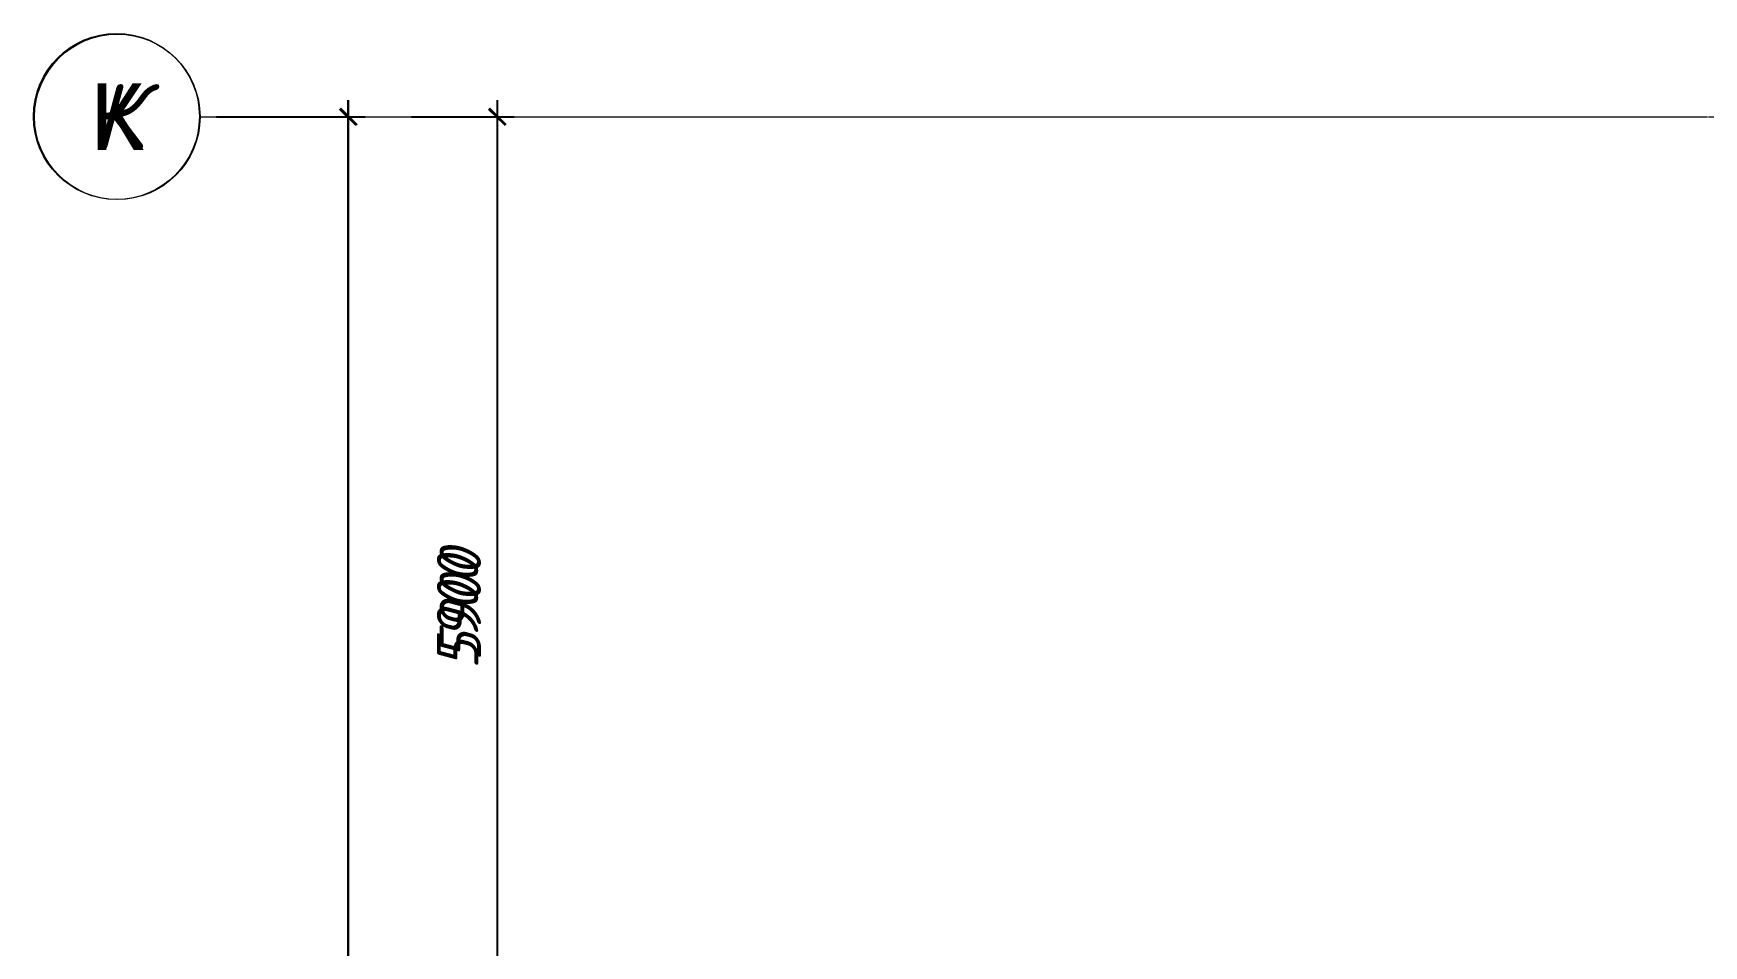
# Model space of a CAD drawing. Header units: millimetres. Extents: x -10178924 to 11692288, y -947381 to 58396.
# Drawn here: x 711602 to 721696, y -785797 to -780287 of the extents above; entities that cross this region are included whole.
import ezdxf
from ezdxf.enums import TextEntityAlignment as Align

# ---------------------------------------------------------------- set-up
doc = ezdxf.new("R2010")
doc.units = ezdxf.units.MM
doc.linetypes.add('осевая', pattern=[50.8, 31.75, -6.35, 6.35, -6.35])
doc.layers.add('PDF _Размеры осевые', color=7, linetype='Continuous', true_color=0x5d6970)
doc.layers.add('PDF _Текст', color=7, linetype='Continuous', lineweight=5)
doc.layers.add('Размеры осевые', color=153, linetype='Continuous', lineweight=9)
doc.styles.add('PDF ArialMT', font='arial.ttf')
doc.styles.add('PDF GOST Common Italic', font='GOST_Common Italic.ttf')
doc.styles.add('PDF ISOCPEUR Italic', font='isocpeui.ttf')
doc.styles.add('Текст_М100', font='GOST_Common Italic.ttf', dxfattribs={"height": 250})
doc.dimstyles.new('Размеры_М100', dxfattribs={"dimtxt": 250, "dimasz": 100, "dimexe": 100, "dimexo": 100, "dimgap": 100, "dimtad": 1, "dimrnd": 5, "dimtxsty": 'Текст_М100', "dimblk": 'ARCHTICK', "dimcen": 250, "dimdle": 100, "dimadec": 0, "dimazin": 2, "dimtfac": 1, "dimtmove": 1, "dimatfit": 3, "dimfxl": 1, "dimarcsym": 0})

# ---------------------------------------------------------------- blocks, each defined once
blk = doc.blocks.new('_ArchTick')
at = {"color": 0, "linetype": 'ByBlock', "const_width": 0.15}
blk.add_lwpolyline([(-0.5, -0.5), (0.5, 0.5)], dxfattribs=at)
blk = doc.blocks.new('*D2699')
at = {"layer": 'Defpoints', "color": 0, "ltscale": 100, "transparency": 16777216}
for p in [(-8572, 0), (-7952, 0), (-8572, -5900)]:
    blk.add_point(p, dxfattribs=at)
at = {"layer": 'Размеры осевые', "color": 0, "lineweight": -2, "ltscale": 100, "transparency": 16777216}
for p, q in [((-8472, 0), (-7852, 0)), ((-7952, -6000), (-7952, 100)), ((-8472, -5900), (-7852, -5900))]:
    blk.add_line(p, q, dxfattribs=at)
at = {"layer": 'Размеры осевые', "color": 0, "lineweight": -2, "ltscale": 100, "transparency": 16777216, "xscale": 100, "yscale": 100, "zscale": 100}
for p, rotation in [((-7952, 0), 90), ((-7952, -5900), 270)]:
    blk.add_blockref('_ArchTick', p, dxfattribs=dict(at, rotation=rotation))
at = {"layer": 'Размеры осевые', "color": 0, "ltscale": 100, "transparency": 16777216, "insert": (-8177, -2950), "char_height": 250, "attachment_point": 5, "rotation": 90, "style": 'Текст_М100'}
blk.add_mtext('5900', dxfattribs=at)
blk = doc.blocks.new('*D2701')
at = {"layer": 'Defpoints', "color": 0, "ltscale": 100, "transparency": 16777216}
for p in [(-9750, 0), (-8852, 0), (-9750, -15500)]:
    blk.add_point(p, dxfattribs=at)
at = {"layer": 'Размеры осевые', "color": 0, "lineweight": -2, "ltscale": 100, "transparency": 16777216}
for p, q in [((-9650, 0), (-8752, 0)), ((-8852, -15600), (-8852, 100)), ((-9650, -15500), (-8752, -15500))]:
    blk.add_line(p, q, dxfattribs=at)
at = {"layer": 'Размеры осевые', "color": 0, "lineweight": -2, "ltscale": 100, "transparency": 16777216, "xscale": 100, "yscale": 100, "zscale": 100}
for p, rotation in [((-8852, 0), 90), ((-8852, -15500), 270)]:
    blk.add_blockref('_ArchTick', p, dxfattribs=dict(at, rotation=rotation))
at = {"layer": 'Размеры осевые', "color": 0, "ltscale": 100, "transparency": 16777216, "insert": (-9077, -7750), "char_height": 250, "attachment_point": 5, "rotation": 90, "style": 'Текст_М100'}
blk.add_mtext('15500', dxfattribs=at)
blk = doc.blocks.new('A$C5282721b')
at = {"layer": 'Размеры осевые', "color": 251, "linetype": 'осевая', "ltscale": 0.5, "transparency": 33554687}
blk.add_line((-9750, 0), (57900, 0), dxfattribs=at)
at = {"layer": 'Размеры осевые', "color": 251, "ltscale": 100, "transparency": 33554687}
blk.add_circle((-10250, 0), 500, dxfattribs=at)
at = {"layer": 'Размеры осевые', "color": 251, "ltscale": 100, "transparency": 33554687, "style": 'PDF ISOCPEUR Italic'}
blk.add_text('К', height=400, dxfattribs=at).set_placement((-10250, 0), align=Align.MIDDLE_CENTER)
at = {"layer": 'Размеры осевые', "color": 251, "ltscale": 100, "transparency": 33554687}
for base, p1, p2, picture, middle in [((-8852.333, 0), (-9750, -15500), (-9750, 0), '*D2701', (-9077.333, -7750)), ((-7952.328, 0), (-8572.036, -5900), (-8572.036, 0), '*D2699', (-8177.328, -2950))]:
    dim = blk.add_linear_dim(base=base, p1=p1, p2=p2, angle=90, dimstyle='Размеры_М100', dxfattribs=at)
    dim.commit()
    dim.dimension.update_dxf_attribs({"geometry": picture, "text_midpoint": middle})

msp = doc.modelspace()

# ---------------------------------------------------------------- linework, layer by layer
at = {"layer": 'PDF _Размеры осевые', "lineweight": 9}
for points in [[(713502.4, -796390.4), (713502.4, -780689.5)], [(714404.1, -786789.1), (714404.1, -780689.1)], [(712604.9, -780790.4), (712617.6, -780790.4)], [(712621.8, -780790.4), (712626, -780790.4)], [(712630.3, -780790.4), (712643, -780790.4)], [(712647.2, -780790.4), (712651.4, -780790.4)], [(712655.7, -780790.4), (712668.4, -780790.4)], [(712672.6, -780790.4), (712676.8, -780790.4)], [(712681.1, -780790.4), (712693.8, -780790.4)], [(712698, -780790.4), (712702.2, -780790.4)], [(713603.9, -780790.4), (712706.5, -780790.4), (712719.2, -780790.4)], [(712723.4, -780790.4), (712727.6, -780790.4)], [(712731.9, -780790.4), (712744.6, -780790.4)], [(712748.8, -780790.4), (712753, -780790.4)], [(712757.3, -780790.4), (712770, -780790.4)], [(712774.2, -780790.4), (712778.4, -780790.4)], [(712782.7, -780790.4), (712795.4, -780790.4)], [(712799.6, -780790.4), (712803.9, -780790.4)], [(712808.1, -780790.4), (712820.8, -780790.4)], [(712825, -780790.4), (712829.2, -780790.4)], [(712833.5, -780790.4), (712846.2, -780790.4)], [(712850.4, -780790.4), (712854.6, -780790.4)], [(712858.9, -780790.4), (712871.6, -780790.4)], [(712875.8, -780790.4), (712880, -780790.4)], [(712884.3, -780790.4), (712897, -780790.4)], [(712901.2, -780790.4), (712905.4, -780790.4)], [(712909.7, -780790.4), (712922.4, -780790.4)], [(712926.6, -780790.4), (712930.8, -780790.4)], [(712935.1, -780790.4), (712947.8, -780790.4)], [(712952, -780790.4), (712956.2, -780790.4)], [(712960.5, -780790.4), (712973.2, -780790.4)], [(712977.4, -780790.4), (712981.6, -780790.4)], [(712985.9, -780790.4), (712998.6, -780790.4)], [(713002.8, -780790.4), (713007.1, -780790.4)], [(713011.3, -780790.4), (713024, -780790.4)], [(713028.2, -780790.4), (713032.5, -780790.4)], [(713036.7, -780790.4), (713049.4, -780790.4)], [(713053.6, -780790.4), (713057.9, -780790.4)], [(713062.1, -780790.4), (713074.8, -780790.4)], [(713079, -780790.4), (713083.2, -780790.4)], [(713087.5, -780790.4), (713100.2, -780790.4)], [(713104.4, -780790.4), (713108.6, -780790.4)], [(713112.9, -780790.4), (713125.6, -780790.4)], [(713129.8, -780790.4), (713134, -780790.4)], [(713138.3, -780790.4), (713151, -780790.4)], [(713155.2, -780790.4), (713159.4, -780790.4)], [(713163.7, -780790.4), (713176.4, -780790.4)], [(713180.6, -780790.4), (713184.8, -780790.4)], [(713189.1, -780790.4), (713201.8, -780790.4)], [(713206, -780790.4), (713210.2, -780790.4)], [(713214.5, -780790.4), (713227.2, -780790.4)], [(713231.4, -780790.4), (713235.7, -780790.4)], [(713239.9, -780790.4), (713252.6, -780790.4)], [(713256.8, -780790.4), (713261.1, -780790.4)], [(713265.3, -780790.4), (713278, -780790.4)], [(713282.2, -780790.4), (713286.5, -780790.4)], [(713290.7, -780790.4), (713303.4, -780790.4)], [(713307.6, -780790.4), (713311.9, -780790.4)], [(713316.1, -780790.4), (713328.8, -780790.4)], [(713333, -780790.4), (713337.2, -780790.4)], [(713341.5, -780790.4), (713354.2, -780790.4)], [(713358.4, -780790.4), (713362.6, -780790.4)], [(713366.9, -780790.4), (713379.6, -780790.4)], [(713383.8, -780790.4), (713388, -780790.4)], [(713392.3, -780790.4), (713405, -780790.4)], [(713409.2, -780790.4), (713413.4, -780790.4)], [(713417.7, -780790.4), (713430.4, -780790.4)], [(713434.6, -780790.4), (713438.9, -780790.4)], [(713443.1, -780790.4), (713455.8, -780790.4)], [(713460, -780790.4), (713464.3, -780790.4)], [(713468.5, -780790.4), (713481.2, -780790.4)], [(713485.4, -780790.4), (713489.7, -780790.4)], [(713493.9, -780790.4), (713506.6, -780790.4)], [(713510.8, -780790.4), (713515.1, -780790.4)], [(713519.3, -780790.4), (713532, -780790.4)], [(713536.2, -780790.4), (713540.5, -780790.4)], [(713544.7, -780790.4), (713557.4, -780790.4)], [(713561.6, -780790.4), (713565.9, -780790.4)], [(713570.1, -780790.4), (713582.8, -780790.4)], [(713587, -780790.4), (713591.2, -780790.4)], [(713595.5, -780790.4), (713608.2, -780790.4)], [(713612.4, -780790.4), (713616.6, -780790.4)], [(713620.9, -780790.4), (713633.6, -780790.4)], [(713637.8, -780790.4), (713642.1, -780790.4)], [(713646.3, -780790.4), (713659, -780790.4)], [(713663.2, -780790.4), (713667.5, -780790.4)], [(713671.7, -780790.4), (713684.4, -780790.4)], [(713688.6, -780790.4), (713692.9, -780790.4)], [(713697.1, -780790.4), (713709.8, -780790.4)], [(713714, -780790.4), (713718.3, -780790.4)], [(713722.5, -780790.4), (713735.2, -780790.4)], [(713739.4, -780790.4), (713743.7, -780790.4)], [(713747.9, -780790.4), (713760.6, -780790.4)], [(713764.8, -780790.4), (713769.1, -780790.4)], [(713773.3, -780790.4), (713786, -780790.4)], [(713790.2, -780790.4), (713794.5, -780790.4)], [(713798.7, -780790.4), (713811.4, -780790.4)], [(713815.6, -780790.4), (713819.9, -780790.4)], [(713824.1, -780790.4), (713836.8, -780790.4)], [(713841, -780790.4), (713845.2, -780790.4)], [(713849.5, -780790.4), (713862.2, -780790.4)], [(713866.4, -780790.4), (713870.7, -780790.4)], [(713874.9, -780790.4), (713887.6, -780790.4)], [(713883.4, -780790.4), (714505.6, -780790.4)], [(713891.8, -780790.4), (713896.1, -780790.4)], [(713900.3, -780790.4), (713913, -780790.4)], [(713917.2, -780790.4), (713921.5, -780790.4)], [(713925.7, -780790.4), (713938.4, -780790.4)], [(713942.6, -780790.4), (713946.9, -780790.4)], [(713951.1, -780790.4), (713963.8, -780790.4)], [(713968, -780790.4), (713972.3, -780790.4)], [(713976.5, -780790.4), (713989.2, -780790.4)], [(713993.4, -780790.4), (713997.7, -780790.4)], [(714001.9, -780790.4), (714014.6, -780790.4)], [(714018.8, -780790.4), (714023.1, -780790.4)], [(714027.3, -780790.4), (714040, -780790.4)], [(714044.2, -780790.4), (714048.5, -780790.4)], [(714052.7, -780790.4), (714065.4, -780790.4)], [(714069.6, -780790.4), (714073.9, -780790.4)], [(714078.1, -780790.4), (714090.8, -780790.4)], [(714095, -780790.4), (714099.3, -780790.4)], [(714103.5, -780790.4), (714116.2, -780790.4)], [(714120.4, -780790.4), (714124.7, -780790.4)], [(714128.9, -780790.4), (714141.6, -780790.4)], [(714145.8, -780790.4), (714150.1, -780790.4)], [(714154.3, -780790.4), (714167, -780790.4)], [(714171.2, -780790.4), (714175.5, -780790.4)], [(714179.7, -780790.4), (714192.4, -780790.4)], [(714196.6, -780790.4), (714200.9, -780790.4)], [(714205.1, -780790.4), (714217.8, -780790.4)], [(714222, -780790.4), (714226.3, -780790.4)], [(714230.5, -780790.4), (714243.2, -780790.4)], [(714247.4, -780790.4), (714251.7, -780790.4)], [(714255.9, -780790.4), (714268.6, -780790.4)], [(714272.8, -780790.4), (714277.1, -780790.4)], [(714281.3, -780790.4), (714294, -780790.4)], [(714298.2, -780790.4), (714302.5, -780790.4)], [(714306.7, -780790.4), (714319.4, -780790.4)], [(714323.6, -780790.4), (714327.9, -780790.4)], [(714332.1, -780790.4), (714344.8, -780790.4)], [(714349, -780790.4), (714353.3, -780790.4)], [(714357.5, -780790.4), (714370.2, -780790.4)], [(714374.4, -780790.4), (714378.7, -780790.4)], [(714382.9, -780790.4), (714395.6, -780790.4)], [(714399.8, -780790.4), (714404.1, -780790.4)], [(714408.3, -780790.4), (714421, -780790.4)], [(714425.2, -780790.4), (714429.5, -780790.4)], [(714433.7, -780790.4), (714446.4, -780790.4)], [(714450.6, -780790.4), (714454.9, -780790.4)], [(714459.1, -780790.4), (714471.8, -780790.4)], [(714476, -780790.4), (714480.3, -780790.4)], [(714484.5, -780790.4), (714497.2, -780790.4)], [(714501.4, -780790.4), (714505.7, -780790.4)], [(714509.9, -780790.4), (714522.6, -780790.4)], [(714526.8, -780790.4), (714531.1, -780790.4)], [(714535.3, -780790.4), (714548, -780790.4)], [(714552.2, -780790.4), (714556.5, -780790.4)], [(714560.7, -780790.4), (714573.4, -780790.4)], [(714577.6, -780790.4), (714581.9, -780790.4)], [(714586.1, -780790.4), (714598.8, -780790.4)], [(714603, -780790.4), (714607.3, -780790.4)], [(714611.5, -780790.4), (714624.2, -780790.4)], [(714628.4, -780790.4), (714632.7, -780790.4)], [(714636.9, -780790.4), (714649.6, -780790.4)], [(714653.8, -780790.4), (714658.1, -780790.4)], [(714662.3, -780790.4), (714675, -780790.4)], [(714679.2, -780790.4), (714683.5, -780790.4)], [(714687.7, -780790.4), (714700.4, -780790.4)], [(714704.6, -780790.4), (714708.9, -780790.4)], [(714713.1, -780790.4), (714725.8, -780790.4)], [(714730, -780790.4), (714734.3, -780790.4)], [(714738.5, -780790.4), (714751.2, -780790.4)], [(714755.4, -780790.4), (714759.7, -780790.4)], [(714763.9, -780790.4), (714776.6, -780790.4)], [(714780.8, -780790.4), (714785.1, -780790.4)], [(714789.3, -780790.4), (714802, -780790.4)], [(714806.2, -780790.4), (714810.5, -780790.4)], [(714814.7, -780790.4), (714827.4, -780790.4)], [(714831.6, -780790.4), (714835.9, -780790.4)], [(714840.1, -780790.4), (714852.8, -780790.4)], [(714857, -780790.4), (714861.3, -780790.4)], [(714865.5, -780790.4), (714878.2, -780790.4)], [(714882.4, -780790.4), (714886.7, -780790.4)], [(714890.9, -780790.4), (714903.6, -780790.4)], [(714907.8, -780790.4), (714912.1, -780790.4)], [(714916.3, -780790.4), (714929, -780790.4)], [(714933.2, -780790.4), (714937.5, -780790.4)], [(714941.7, -780790.4), (714954.4, -780790.4)], [(714958.6, -780790.4), (714962.9, -780790.4)], [(714967.1, -780790.4), (714979.8, -780790.4)], [(714984, -780790.4), (714988.3, -780790.4)], [(714992.5, -780790.4), (715005.2, -780790.4)], [(715009.4, -780790.4), (715013.7, -780790.4)], [(715017.9, -780790.4), (715030.6, -780790.4)], [(715034.8, -780790.4), (715039.1, -780790.4)], [(715043.3, -780790.4), (715056, -780790.4)], [(715060.2, -780790.4), (715064.5, -780790.4)], [(715068.7, -780790.4), (715081.4, -780790.4)], [(715085.6, -780790.4), (715089.9, -780790.4)], [(715094.1, -780790.4), (715106.8, -780790.4)], [(715111, -780790.4), (715115.3, -780790.4)], [(715119.5, -780790.4), (715132.2, -780790.4)], [(715136.4, -780790.4), (715140.7, -780790.4)], [(715144.9, -780790.4), (715157.6, -780790.4)], [(715161.8, -780790.4), (715166.1, -780790.4)], [(715170.3, -780790.4), (715183, -780790.4)], [(715187.2, -780790.4), (715191.5, -780790.4)], [(715195.7, -780790.4), (715208.4, -780790.4)], [(715212.6, -780790.4), (715216.9, -780790.4)], [(715221.1, -780790.4), (715233.8, -780790.4)], [(715238, -780790.4), (715242.3, -780790.4)], [(715246.5, -780790.4), (715259.2, -780790.4)], [(715263.4, -780790.4), (715267.7, -780790.4)], [(715271.9, -780790.4), (715284.6, -780790.4)], [(715288.8, -780790.4), (715293.1, -780790.4)], [(715297.3, -780790.4), (715310, -780790.4)], [(715314.2, -780790.4), (715318.5, -780790.4)], [(715322.7, -780790.4), (715335.4, -780790.4)], [(715339.6, -780790.4), (715343.9, -780790.4)], [(715348.1, -780790.4), (715360.8, -780790.4)], [(715365, -780790.4), (715369.3, -780790.4)], [(715373.5, -780790.4), (715386.2, -780790.4)], [(715390.4, -780790.4), (715394.7, -780790.4)], [(715398.9, -780790.4), (715411.6, -780790.4)], [(715415.8, -780790.4), (715420.1, -780790.4)], [(715424.3, -780790.4), (715437, -780790.4)], [(715441.2, -780790.4), (715445.5, -780790.4)], [(715449.7, -780790.4), (715462.4, -780790.4)], [(715466.6, -780790.4), (715470.9, -780790.4)], [(715475.1, -780790.4), (715487.8, -780790.4)], [(715492, -780790.4), (715496.3, -780790.4)], [(715500.5, -780790.4), (715513.2, -780790.4)], [(715517.4, -780790.4), (715521.7, -780790.4)], [(715525.9, -780790.4), (715538.6, -780790.4)], [(715542.8, -780790.4), (715547.1, -780790.4)], [(715551.3, -780790.4), (715564, -780790.4)], [(715568.2, -780790.4), (715572.5, -780790.4)], [(715576.7, -780790.4), (715589.4, -780790.4)], [(715593.6, -780790.4), (715597.9, -780790.4)], [(715602.1, -780790.4), (715614.8, -780790.4)], [(715619, -780790.4), (715623.3, -780790.4)], [(715627.5, -780790.4), (715640.2, -780790.4)], [(715644.4, -780790.4), (715648.7, -780790.4)], [(715652.9, -780790.4), (715665.6, -780790.4)], [(715669.8, -780790.4), (715674.1, -780790.4)], [(715678.3, -780790.4), (715691, -780790.4)], [(715695.2, -780790.4), (715699.5, -780790.4)], [(715703.7, -780790.4), (715716.4, -780790.4)], [(715720.6, -780790.4), (715724.9, -780790.4)], [(715729.1, -780790.4), (715741.8, -780790.4)], [(715746, -780790.4), (715750.3, -780790.4)], [(715754.5, -780790.4), (715767.2, -780790.4)], [(715771.4, -780790.4), (715775.7, -780790.4)], [(715779.9, -780790.4), (715792.6, -780790.4)], [(715796.8, -780790.4), (715801.1, -780790.4)], [(715805.3, -780790.4), (715818, -780790.4)], [(715822.2, -780790.4), (715826.5, -780790.4)], [(715830.7, -780790.4), (715843.4, -780790.4)], [(715847.6, -780790.4), (715851.9, -780790.4)], [(715856.1, -780790.4), (715868.8, -780790.4)], [(715873, -780790.4), (715877.3, -780790.4)], [(715881.5, -780790.4), (715894.2, -780790.4)], [(715898.4, -780790.4), (715902.7, -780790.4)], [(715906.9, -780790.4), (715919.6, -780790.4)], [(715923.8, -780790.4), (715928.1, -780790.4)], [(715932.3, -780790.4), (715945, -780790.4)], [(715949.2, -780790.4), (715953.5, -780790.4)], [(715957.7, -780790.4), (715970.4, -780790.4)], [(715974.6, -780790.4), (715978.9, -780790.4)], [(715983.1, -780790.4), (715995.8, -780790.4)], [(716000, -780790.4), (716004.3, -780790.4)], [(716008.5, -780790.4), (716021.2, -780790.4)], [(716025.4, -780790.4), (716029.7, -780790.4)], [(716033.9, -780790.4), (716046.6, -780790.4)], [(716050.8, -780790.4), (716055.1, -780790.4)], [(716059.3, -780790.4), (716072, -780790.4)], [(716076.2, -780790.4), (716080.5, -780790.4)], [(716084.7, -780790.4), (716097.4, -780790.4)], [(716101.6, -780790.4), (716105.9, -780790.4)], [(716110.1, -780790.4), (716122.8, -780790.4)], [(716127, -780790.4), (716131.3, -780790.4)], [(716135.5, -780790.4), (716148.2, -780790.4)], [(716152.4, -780790.4), (716156.7, -780790.4)], [(716160.9, -780790.4), (716173.6, -780790.4)], [(716177.8, -780790.4), (716182.1, -780790.4)], [(716186.3, -780790.4), (716199, -780790.4)], [(716203.2, -780790.4), (716207.5, -780790.4)], [(716211.7, -780790.4), (716224.4, -780790.4)], [(716228.6, -780790.4), (716232.9, -780790.4)], [(716237.1, -780790.4), (716249.8, -780790.4)], [(716254, -780790.4), (716258.3, -780790.4)], [(716262.5, -780790.4), (716275.2, -780790.4)], [(716279.4, -780790.4), (716283.7, -780790.4)], [(716287.9, -780790.4), (716300.6, -780790.4)], [(716304.8, -780790.4), (716309.1, -780790.4)], [(716313.3, -780790.4), (716326, -780790.4)], [(716330.2, -780790.4), (716334.5, -780790.4)], [(716338.7, -780790.4), (716351.4, -780790.4)], [(716355.6, -780790.4), (716359.9, -780790.4)], [(716364.1, -780790.4), (716376.8, -780790.4)], [(716381, -780790.4), (716385.3, -780790.4)], [(716389.5, -780790.4), (716402.2, -780790.4)], [(716406.4, -780790.4), (716410.7, -780790.4)], [(716414.9, -780790.4), (716427.6, -780790.4)], [(716431.8, -780790.4), (716436.1, -780790.4)], [(716440.3, -780790.4), (716453, -780790.4)], [(716457.2, -780790.4), (716461.5, -780790.4)], [(716465.7, -780790.4), (716478.4, -780790.4)], [(716482.6, -780790.4), (716486.9, -780790.4)], [(716491.1, -780790.4), (716503.8, -780790.4)], [(716508, -780790.4), (716512.3, -780790.4)], [(716516.5, -780790.4), (716529.2, -780790.4)], [(716533.4, -780790.4), (716537.7, -780790.4)], [(716541.9, -780790.4), (716554.6, -780790.4)], [(716558.8, -780790.4), (716563.1, -780790.4)], [(716567.3, -780790.4), (716580, -780790.4)], [(716584.2, -780790.4), (716588.5, -780790.4)], [(716592.7, -780790.4), (716605.4, -780790.4)], [(716609.6, -780790.4), (716613.9, -780790.4)], [(716618.1, -780790.4), (716630.8, -780790.4)], [(716635, -780790.4), (716639.3, -780790.4)], [(716643.5, -780790.4), (716656.2, -780790.4)], [(716660.4, -780790.4), (716664.7, -780790.4)], [(716668.9, -780790.4), (716681.6, -780790.4)], [(716685.8, -780790.4), (716690.1, -780790.4)], [(716694.3, -780790.4), (716707, -780790.4)], [(716711.2, -780790.4), (716715.5, -780790.4)], [(716719.7, -780790.4), (716732.4, -780790.4)], [(716736.6, -780790.4), (716740.9, -780790.4)], [(716745.1, -780790.4), (716757.8, -780790.4)], [(716762, -780790.4), (716766.3, -780790.4)], [(716770.5, -780790.4), (716783.2, -780790.4)], [(716787.4, -780790.4), (716791.7, -780790.4)], [(716795.9, -780790.4), (716808.6, -780790.4)], [(716812.8, -780790.4), (716817.1, -780790.4)], [(716821.3, -780790.4), (716834, -780790.4)], [(716838.2, -780790.4), (716842.5, -780790.4)], [(716846.7, -780790.4), (716859.4, -780790.4)], [(716863.6, -780790.4), (716867.9, -780790.4)], [(716872.1, -780790.4), (716884.8, -780790.4)], [(716889, -780790.4), (716893.3, -780790.4)], [(716897.5, -780790.4), (716910.2, -780790.4)], [(716914.4, -780790.4), (716918.7, -780790.4)], [(716922.9, -780790.4), (716935.6, -780790.4)], [(716939.8, -780790.4), (716944.1, -780790.4)], [(716948.3, -780790.4), (716961, -780790.4)], [(716965.2, -780790.4), (716969.5, -780790.4)], [(716973.7, -780790.4), (716986.4, -780790.4)], [(716990.6, -780790.4), (716994.9, -780790.4)], [(716999.1, -780790.4), (717011.8, -780790.4)], [(717016, -780790.4), (717020.3, -780790.4)], [(717024.5, -780790.4), (717037.2, -780790.4)], [(717041.4, -780790.4), (717045.7, -780790.4)], [(717049.9, -780790.4), (717062.6, -780790.4)], [(717066.8, -780790.4), (717071.1, -780790.4)], [(717075.3, -780790.4), (717088, -780790.4)], [(717092.2, -780790.4), (717096.5, -780790.4)], [(717100.7, -780790.4), (717113.4, -780790.4)], [(717117.6, -780790.4), (717121.9, -780790.4)], [(717126.1, -780790.4), (717138.8, -780790.4)], [(717143, -780790.4), (717147.3, -780790.4)], [(717151.5, -780790.4), (717164.2, -780790.4)], [(717168.4, -780790.4), (717172.7, -780790.4)], [(717176.9, -780790.4), (717189.6, -780790.4)], [(717193.8, -780790.4), (717198.1, -780790.4)], [(717202.3, -780790.4), (717215, -780790.4)], [(717219.2, -780790.4), (717223.5, -780790.4)], [(717227.7, -780790.4), (717240.4, -780790.4)], [(717244.6, -780790.4), (717248.9, -780790.4)], [(717253.1, -780790.4), (717265.8, -780790.4)], [(717270, -780790.4), (717274.3, -780790.4)], [(717278.5, -780790.4), (717291.2, -780790.4)], [(717295.4, -780790.4), (717299.7, -780790.4)], [(717303.9, -780790.4), (717316.6, -780790.4)], [(717320.8, -780790.4), (717325.1, -780790.4)], [(717329.3, -780790.4), (717342, -780790.4)], [(717346.2, -780790.4), (717350.5, -780790.4)], [(717354.7, -780790.4), (717367.4, -780790.4)], [(717371.6, -780790.4), (717375.9, -780790.4)], [(717380.1, -780790.4), (717392.8, -780790.4)], [(717397, -780790.4), (717401.3, -780790.4)], [(717405.5, -780790.4), (717418.2, -780790.4)], [(717422.4, -780790.4), (717426.7, -780790.4)], [(717430.9, -780790.4), (717443.6, -780790.4)], [(717447.9, -780790.4), (717452.1, -780790.4)], [(717456.3, -780790.4), (717469, -780790.4)], [(717473.2, -780790.4), (717477.5, -780790.4)], [(717481.7, -780790.4), (717494.4, -780790.4)], [(717498.6, -780790.4), (717502.9, -780790.4)], [(717507.1, -780790.4), (717519.8, -780790.4)], [(717524, -780790.4), (717528.3, -780790.4)], [(717532.5, -780790.4), (717545.2, -780790.4)], [(717549.4, -780790.4), (717553.7, -780790.4)], [(717557.9, -780790.4), (717570.6, -780790.4)], [(717574.8, -780790.4), (717579.1, -780790.4)], [(717583.3, -780790.4), (717596, -780790.4)], [(717600.2, -780790.4), (717604.5, -780790.4)], [(717608.7, -780790.4), (717621.4, -780790.4)], [(717625.6, -780790.4), (717629.9, -780790.4)], [(717634.1, -780790.4), (717646.8, -780790.4)], [(717651, -780790.4), (717655.3, -780790.4)], [(717659.5, -780790.4), (717672.2, -780790.4)], [(717676.5, -780790.4), (717680.7, -780790.4)], [(717684.9, -780790.4), (717697.6, -780790.4)], [(717701.9, -780790.4), (717706.1, -780790.4)], [(717710.3, -780790.4), (717723, -780790.4)], [(717727.3, -780790.4), (717731.5, -780790.4)], [(717735.7, -780790.4), (717748.4, -780790.4)], [(717752.6, -780790.4), (717756.9, -780790.4)], [(717761.1, -780790.4), (717773.8, -780790.4)], [(717778, -780790.4), (717782.3, -780790.4)], [(717786.5, -780790.4), (717799.2, -780790.4)], [(717803.4, -780790.4), (717807.7, -780790.4)], [(717811.9, -780790.4), (717824.6, -780790.4)], [(717828.8, -780790.4), (717833.1, -780790.4)], [(717837.3, -780790.4), (717850, -780790.4)], [(717854.2, -780790.4), (717858.5, -780790.4)], [(717862.7, -780790.4), (717875.4, -780790.4)], [(717879.7, -780790.4), (717883.9, -780790.4)], [(717888.1, -780790.4), (717900.8, -780790.4)], [(717905.1, -780790.4), (717909.3, -780790.4)], [(717913.5, -780790.4), (717926.2, -780790.4)], [(717930.5, -780790.4), (717934.7, -780790.4)], [(717938.9, -780790.4), (717951.6, -780790.4)], [(717955.9, -780790.4), (717960.1, -780790.4)], [(717964.3, -780790.4), (717977, -780790.4)], [(717981.3, -780790.4), (717985.5, -780790.4)], [(717989.7, -780790.4), (718002.4, -780790.4)], [(718006.6, -780790.4), (718010.9, -780790.4)], [(718015.1, -780790.4), (718027.8, -780790.4)], [(718032, -780790.4), (718036.3, -780790.4)], [(718040.5, -780790.4), (718053.2, -780790.4)], [(718057.4, -780790.4), (718061.7, -780790.4)], [(718065.9, -780790.4), (718078.6, -780790.4)], [(718082.9, -780790.4), (718087.1, -780790.4)], [(718091.3, -780790.4), (718104, -780790.4)], [(718108.3, -780790.4), (718112.5, -780790.4)], [(718116.7, -780790.4), (718129.4, -780790.4)], [(718133.7, -780790.4), (718137.9, -780790.4)], [(718142.1, -780790.4), (718154.8, -780790.4)], [(718159.1, -780790.4), (718163.3, -780790.4)], [(718167.5, -780790.4), (718180.2, -780790.4)], [(718184.5, -780790.4), (718188.7, -780790.4)], [(718192.9, -780790.4), (718205.6, -780790.4)], [(718209.9, -780790.4), (718214.1, -780790.4)], [(718218.3, -780790.4), (718231, -780790.4)], [(718235.3, -780790.4), (718239.5, -780790.4)], [(718243.7, -780790.4), (718256.4, -780790.4)], [(718260.6, -780790.4), (718264.9, -780790.4)], [(718269.1, -780790.4), (718281.8, -780790.4)], [(718286, -780790.4), (718290.3, -780790.4)], [(718294.5, -780790.4), (718307.2, -780790.4)], [(718311.5, -780790.4), (718315.7, -780790.4)], [(718319.9, -780790.4), (718332.6, -780790.4)], [(718336.9, -780790.4), (718341.1, -780790.4)], [(718345.3, -780790.4), (718358, -780790.4)], [(718362.3, -780790.4), (718366.5, -780790.4)], [(718370.7, -780790.4), (718383.4, -780790.4)], [(718387.7, -780790.4), (718391.9, -780790.4)], [(718396.1, -780790.4), (718408.8, -780790.4)], [(718413.1, -780790.4), (718417.3, -780790.4)], [(718421.5, -780790.4), (718434.2, -780790.4)], [(718438.5, -780790.4), (718442.7, -780790.4)], [(718446.9, -780790.4), (718459.6, -780790.4)], [(718463.9, -780790.4), (718468.1, -780790.4)], [(718472.3, -780790.4), (718485, -780790.4)], [(718489.3, -780790.4), (718493.5, -780790.4)], [(718497.7, -780790.4), (718510.4, -780790.4)], [(718514.7, -780790.4), (718518.9, -780790.4)], [(718523.1, -780790.4), (718535.8, -780790.4)], [(718540.1, -780790.4), (718544.3, -780790.4)], [(718548.5, -780790.4), (718561.2, -780790.4)], [(718565.5, -780790.4), (718569.7, -780790.4)], [(718573.9, -780790.4), (718586.6, -780790.4)], [(718590.9, -780790.4), (718595.1, -780790.4)], [(718599.3, -780790.4), (718612, -780790.4)], [(718616.3, -780790.4), (718620.5, -780790.4)], [(718624.7, -780790.4), (718637.4, -780790.4)], [(718641.7, -780790.4), (718645.9, -780790.4)], [(718650.1, -780790.4), (718662.8, -780790.4)], [(718667.1, -780790.4), (718671.3, -780790.4)], [(718675.5, -780790.4), (718688.2, -780790.4)], [(718692.5, -780790.4), (718696.7, -780790.4)], [(718700.9, -780790.4), (718713.6, -780790.4)], [(718717.9, -780790.4), (718722.1, -780790.4)], [(718726.3, -780790.4), (718739, -780790.4)], [(718743.3, -780790.4), (718747.5, -780790.4)], [(718751.7, -780790.4), (718764.4, -780790.4)], [(718768.7, -780790.4), (718772.9, -780790.4)], [(718777.1, -780790.4), (718789.8, -780790.4)], [(718794.1, -780790.4), (718798.3, -780790.4)], [(718802.5, -780790.4), (718815.2, -780790.4)], [(718819.5, -780790.4), (718823.7, -780790.4)], [(718827.9, -780790.4), (718840.6, -780790.4)], [(718844.9, -780790.4), (718849.1, -780790.4)], [(718853.3, -780790.4), (718866, -780790.4)], [(718870.3, -780790.4), (718874.5, -780790.4)], [(718878.7, -780790.4), (718891.4, -780790.4)], [(718895.7, -780790.4), (718899.9, -780790.4)], [(718904.1, -780790.4), (718916.8, -780790.4)], [(718921.1, -780790.4), (718925.3, -780790.4)], [(718929.5, -780790.4), (718942.2, -780790.4)], [(718946.5, -780790.4), (718950.7, -780790.4)], [(718954.9, -780790.4), (718967.6, -780790.4)], [(718971.9, -780790.4), (718976.1, -780790.4)], [(718980.3, -780790.4), (718993, -780790.4)], [(718997.3, -780790.4), (719001.5, -780790.4)], [(719005.7, -780790.4), (719018.4, -780790.4)], [(719022.7, -780790.4), (719026.9, -780790.4)], [(719031.1, -780790.4), (719043.8, -780790.4)], [(719048.1, -780790.4), (719052.3, -780790.4)], [(719056.5, -780790.4), (719069.2, -780790.4)], [(719073.5, -780790.4), (719077.7, -780790.4)], [(719081.9, -780790.4), (719094.6, -780790.4)], [(719098.9, -780790.4), (719103.1, -780790.4)], [(719107.3, -780790.4), (719120, -780790.4)], [(719124.3, -780790.4), (719128.5, -780790.4)], [(719132.7, -780790.4), (719145.4, -780790.4)], [(719149.7, -780790.4), (719153.9, -780790.4)], [(719158.1, -780790.4), (719170.8, -780790.4)], [(719175.1, -780790.4), (719179.3, -780790.4)], [(719183.5, -780790.4), (719196.2, -780790.4)], [(719200.5, -780790.4), (719204.7, -780790.4)], [(719208.9, -780790.4), (719221.6, -780790.4)], [(719225.9, -780790.4), (719230.1, -780790.4)], [(719234.3, -780790.4), (719247, -780790.4)], [(719251.3, -780790.4), (719255.5, -780790.4)], [(719259.7, -780790.4), (719272.4, -780790.4)], [(719276.7, -780790.4), (719280.9, -780790.4)], [(719285.1, -780790.4), (719297.8, -780790.4)], [(719302.1, -780790.4), (719306.3, -780790.4)], [(719310.5, -780790.4), (719323.2, -780790.4)], [(719327.5, -780790.4), (719331.7, -780790.4)], [(719335.9, -780790.4), (719348.6, -780790.4)], [(719352.9, -780790.4), (719357.1, -780790.4)], [(719361.3, -780790.4), (719374, -780790.4)], [(719378.3, -780790.4), (719382.5, -780790.4)], [(719386.7, -780790.4), (719399.4, -780790.4)], [(719403.7, -780790.4), (719407.9, -780790.4)], [(719412.1, -780790.4), (719424.8, -780790.4)], [(719429.1, -780790.4), (719433.3, -780790.4)], [(719437.5, -780790.4), (719450.2, -780790.4)], [(719454.5, -780790.4), (719458.7, -780790.4)], [(719462.9, -780790.4), (719475.6, -780790.4)], [(719479.9, -780790.4), (719484.1, -780790.4)], [(719488.3, -780790.4), (719501, -780790.4)], [(719505.3, -780790.4), (719509.5, -780790.4)], [(719513.7, -780790.4), (719526.4, -780790.4)], [(719530.7, -780790.4), (719534.9, -780790.4)], [(719539.1, -780790.4), (719551.8, -780790.4)], [(719556.1, -780790.4), (719560.3, -780790.4)], [(719564.5, -780790.4), (719577.2, -780790.4)], [(719581.5, -780790.4), (719585.7, -780790.4)], [(719589.9, -780790.4), (719602.6, -780790.4)], [(719606.9, -780790.4), (719611.1, -780790.4)], [(719615.3, -780790.4), (719628, -780790.4)], [(719632.3, -780790.4), (719636.5, -780790.4)], [(719640.7, -780790.4), (719653.4, -780790.4)], [(719657.7, -780790.4), (719661.9, -780790.4)], [(719666.1, -780790.4), (719678.8, -780790.4)], [(719683.1, -780790.4), (719687.3, -780790.4)], [(719691.5, -780790.4), (719704.2, -780790.4)], [(719708.5, -780790.4), (719712.7, -780790.4)], [(719716.9, -780790.4), (719729.6, -780790.4)], [(719733.9, -780790.4), (719738.1, -780790.4)], [(719742.3, -780790.4), (719755, -780790.4)], [(719759.3, -780790.4), (719763.5, -780790.4)], [(719767.7, -780790.4), (719780.4, -780790.4)], [(719784.7, -780790.4), (719788.9, -780790.4)], [(719793.1, -780790.4), (719805.8, -780790.4)], [(719810.1, -780790.4), (719814.3, -780790.4)], [(719818.5, -780790.4), (719831.2, -780790.4)], [(719835.5, -780790.4), (719839.7, -780790.4)], [(719843.9, -780790.4), (719856.6, -780790.4)], [(719860.9, -780790.4), (719865.1, -780790.4)], [(719869.3, -780790.4), (719882, -780790.4)], [(719886.3, -780790.4), (719890.5, -780790.4)], [(719894.7, -780790.4), (719907.4, -780790.4)], [(719911.7, -780790.4), (719915.9, -780790.4)], [(719920.1, -780790.4), (719932.8, -780790.4)], [(719937.1, -780790.4), (719941.3, -780790.4)], [(719945.5, -780790.4), (719958.2, -780790.4)], [(719962.5, -780790.4), (719966.7, -780790.4)], [(719970.9, -780790.4), (719983.6, -780790.4)], [(719987.9, -780790.4), (719992.1, -780790.4)], [(719996.3, -780790.4), (720009, -780790.4)], [(720013.3, -780790.4), (720017.5, -780790.4)], [(720021.7, -780790.4), (720034.4, -780790.4)], [(720038.7, -780790.4), (720042.9, -780790.4)], [(720047.1, -780790.4), (720059.8, -780790.4)], [(720064.1, -780790.4), (720068.3, -780790.4)], [(720072.5, -780790.4), (720085.2, -780790.4)], [(720089.5, -780790.4), (720093.7, -780790.4)], [(720097.9, -780790.4), (720110.6, -780790.4)], [(720114.9, -780790.4), (720119.1, -780790.4)], [(720123.3, -780790.4), (720136, -780790.4)], [(720140.3, -780790.4), (720144.5, -780790.4)], [(720148.7, -780790.4), (720161.4, -780790.4)], [(720165.7, -780790.4), (720169.9, -780790.4)], [(720174.1, -780790.4), (720186.8, -780790.4)], [(720191.1, -780790.4), (720195.3, -780790.4)], [(720199.5, -780790.4), (720212.2, -780790.4)], [(720216.5, -780790.4), (720220.7, -780790.4)], [(720224.9, -780790.4), (720237.6, -780790.4)], [(720241.9, -780790.4), (720246.1, -780790.4)], [(720250.3, -780790.4), (720263, -780790.4)], [(720267.3, -780790.4), (720271.5, -780790.4)], [(720275.7, -780790.4), (720288.4, -780790.4)], [(720292.7, -780790.4), (720296.9, -780790.4)], [(720301.1, -780790.4), (720313.8, -780790.4)], [(720318.1, -780790.4), (720322.3, -780790.4)], [(720326.5, -780790.4), (720339.2, -780790.4)], [(720343.5, -780790.4), (720347.7, -780790.4)], [(720351.9, -780790.4), (720364.6, -780790.4)], [(720368.9, -780790.4), (720373.1, -780790.4)], [(720377.3, -780790.4), (720390, -780790.4)], [(720394.3, -780790.4), (720398.5, -780790.4)], [(720402.7, -780790.4), (720415.4, -780790.4)], [(720419.7, -780790.4), (720423.9, -780790.4)], [(720428.1, -780790.4), (720440.8, -780790.4)], [(720445.1, -780790.4), (720449.3, -780790.4)], [(720453.5, -780790.4), (720466.2, -780790.4)], [(720470.5, -780790.4), (720474.7, -780790.4)], [(720478.9, -780790.4), (720491.6, -780790.4)], [(720495.9, -780790.4), (720500.1, -780790.4)], [(720504.3, -780790.4), (720517, -780790.4)], [(720521.3, -780790.4), (720525.5, -780790.4)], [(720529.7, -780790.4), (720542.4, -780790.4)], [(720546.7, -780790.4), (720550.9, -780790.4)], [(720555.1, -780790.4), (720567.8, -780790.4)], [(720572.1, -780790.4), (720576.3, -780790.4)], [(720580.5, -780790.4), (720593.2, -780790.4)], [(720597.5, -780790.4), (720601.7, -780790.4)], [(720605.9, -780790.4), (720618.6, -780790.4)], [(720622.9, -780790.4), (720627.1, -780790.4)], [(720631.3, -780790.4), (720644, -780790.4)], [(720648.3, -780790.4), (720652.5, -780790.4)], [(720656.7, -780790.4), (720669.4, -780790.4)], [(720673.7, -780790.4), (720677.9, -780790.4)], [(720682.1, -780790.4), (720694.8, -780790.4)], [(720699.1, -780790.4), (720703.3, -780790.4)], [(720707.5, -780790.4), (720720.2, -780790.4)], [(720724.5, -780790.4), (720728.7, -780790.4)], [(720732.9, -780790.4), (720745.6, -780790.4)], [(720749.9, -780790.4), (720754.1, -780790.4)], [(720758.3, -780790.4), (720771, -780790.4)], [(720775.3, -780790.4), (720779.5, -780790.4)], [(720783.7, -780790.4), (720796.4, -780790.4)], [(720800.7, -780790.4), (720804.9, -780790.4)], [(720809.1, -780790.4), (720821.8, -780790.4)], [(720826.1, -780790.4), (720830.3, -780790.4)], [(720834.5, -780790.4), (720847.2, -780790.4)], [(720851.5, -780790.4), (720855.7, -780790.4)], [(720859.9, -780790.4), (720872.6, -780790.4)], [(720876.9, -780790.4), (720881.1, -780790.4)], [(720885.3, -780790.4), (720898, -780790.4)], [(720902.3, -780790.4), (720906.5, -780790.4)], [(720910.7, -780790.4), (720923.4, -780790.4)], [(720927.7, -780790.4), (720931.9, -780790.4)], [(720936.1, -780790.4), (720948.8, -780790.4)], [(720953.1, -780790.4), (720957.3, -780790.4)], [(720961.5, -780790.4), (720974.2, -780790.4)], [(720978.5, -780790.4), (720982.7, -780790.4)], [(720986.9, -780790.4), (720999.6, -780790.4)], [(721003.9, -780790.4), (721008.1, -780790.4)], [(721012.3, -780790.4), (721025, -780790.4)], [(721029.3, -780790.4), (721033.5, -780790.4)], [(721037.7, -780790.4), (721050.4, -780790.4)], [(721054.7, -780790.4), (721058.9, -780790.4)], [(721063.1, -780790.4), (721075.8, -780790.4)], [(721080.1, -780790.4), (721084.3, -780790.4)], [(721088.5, -780790.4), (721101.2, -780790.4)], [(721105.5, -780790.4), (721109.7, -780790.4)], [(721113.9, -780790.4), (721126.6, -780790.4)], [(721130.9, -780790.4), (721135.1, -780790.4)], [(721139.3, -780790.4), (721152, -780790.4)], [(721156.3, -780790.4), (721160.5, -780790.4)], [(721164.7, -780790.4), (721177.4, -780790.4)], [(721181.7, -780790.4), (721185.9, -780790.4)], [(721190.1, -780790.4), (721202.8, -780790.4)], [(721207.1, -780790.4), (721211.3, -780790.4)], [(721215.5, -780790.4), (721228.2, -780790.4)], [(721232.5, -780790.4), (721236.7, -780790.4)], [(721240.9, -780790.4), (721253.6, -780790.4)], [(721257.9, -780790.4), (721262.1, -780790.4)], [(721266.3, -780790.4), (721279, -780790.4)], [(721283.3, -780790.4), (721287.5, -780790.4)], [(721291.7, -780790.4), (721304.4, -780790.4)], [(721308.7, -780790.4), (721312.9, -780790.4)], [(721317.1, -780790.4), (721329.8, -780790.4)], [(721334.1, -780790.4), (721338.3, -780790.4)], [(721342.5, -780790.4), (721355.2, -780790.4)], [(721359.5, -780790.4), (721363.7, -780790.4)], [(721367.9, -780790.4), (721380.6, -780790.4)], [(721384.9, -780790.4), (721389.1, -780790.4)], [(721393.3, -780790.4), (721406, -780790.4)], [(721410.3, -780790.4), (721414.5, -780790.4)], [(721418.7, -780790.4), (721431.4, -780790.4)], [(721435.7, -780790.4), (721439.9, -780790.4)], [(721444.1, -780790.4), (721456.8, -780790.4)], [(721461.1, -780790.4), (721465.3, -780790.4)], [(721469.5, -780790.4), (721482.2, -780790.4)], [(721486.5, -780790.4), (721490.7, -780790.4)], [(721494.9, -780790.4), (721507.6, -780790.4)], [(721511.9, -780790.4), (721516.1, -780790.4)], [(721520.3, -780790.4), (721533, -780790.4)], [(721537.3, -780790.4), (721541.5, -780790.4)], [(721545.7, -780790.4), (721558.4, -780790.4)], [(721562.7, -780790.4), (721566.9, -780790.4)], [(721571.1, -780790.4), (721583.8, -780790.4)], [(721588.1, -780790.4), (721592.3, -780790.4)], [(721596.5, -780790.4), (721609.2, -780790.4)], [(721613.5, -780790.4), (721617.7, -780790.4)], [(721621.9, -780790.4), (721634.6, -780790.4)], [(721638.9, -780790.4), (721643.1, -780790.4)], [(721647.3, -780790.4), (721660, -780790.4)], [(721664.3, -780790.4), (721668.5, -780790.4)], [(721672.7, -780790.4), (721685.4, -780790.4)], [(721689.7, -780790.4), (721693.9, -780790.4)]]:
    msp.add_lwpolyline(points, dxfattribs=at)
msp.add_circle((712103.3, -780788.3), 501.6, dxfattribs=at)
at = {"layer": 'PDF _Размеры осевые', "transparency": 33554559}
for points in [[(713561.6, -780837), (713447.3, -780748.1), (713460, -780735.4)], [(713548.9, -780845.5), (713561.6, -780837), (713447.3, -780748.1)], [(714459.1, -780837), (714349, -780748.1), (714357.5, -780735.4)], [(714450.6, -780845.5), (714459.1, -780837), (714349, -780748.1)]]:
    msp.add_solid(points, dxfattribs=at)

# ---------------------------------------------------------------- block references
msp.add_blockref('A$C5282721b', (722358.6, -780790.4))

# ---------------------------------------------------------------- texts
at = {"layer": 'PDF _Текст', "color": 251, "true_color": 0x5d6970, "insert": (711944.5, -780789.7), "char_height": 402.3, "attachment_point": 4, "style": 'PDF ArialMT'}
msp.add_mtext('К', dxfattribs=at)
at = {"layer": 'PDF _Текст', "color": 251, "true_color": 0x5d6970, "insert": (714165.1, -784126.3), "char_height": 250, "attachment_point": 4, "rotation": 90, "style": 'PDF GOST Common Italic'}
msp.add_mtext('5900', dxfattribs=at)

doc.saveas('drawing.dxf')
